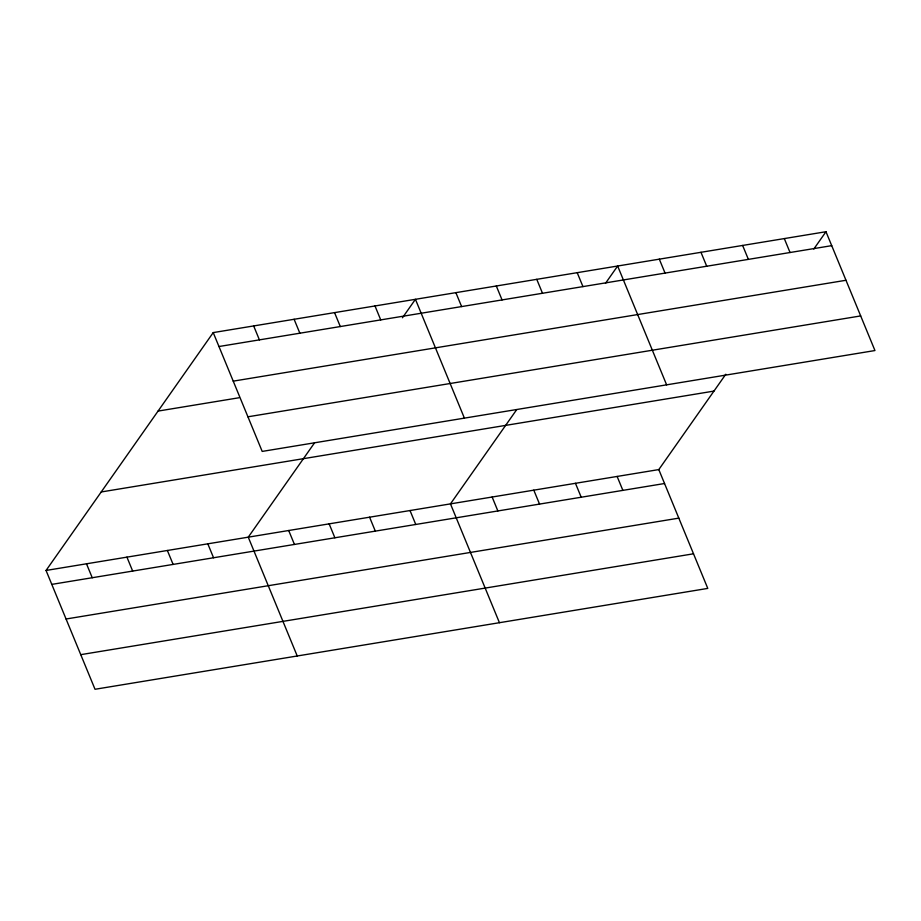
<?xml version="1.0" encoding="UTF-8"?>
<svg xmlns="http://www.w3.org/2000/svg" width="921" height="921" viewBox="0 0 921 921"><rect width="100%" height="100%" fill="white"/><g stroke="black" fill="none" stroke-linecap="round" stroke-linejoin="round"><path stroke-width="1.38" d="M725.806 374.237L658.803 469.583L707.777 588.404L95.024 689.276L46.05 570.456L213.223 332.596L825.976 231.724L874.95 350.544L262.197 451.417L213.223 332.596M314.475 442.943L248.256 537.173L297.23 655.994M402.454 317.78L415.429 299.302L464.403 418.122M516.681 409.661L450.461 503.879L499.435 622.7M605.477 283.334L617.646 266.019L666.62 384.84M813.807 249.038L825.976 231.724M218.968 346.526L831.721 245.654M233.232 381.144L845.985 280.272M158.055 411.088L238.942 397.768M247.933 416.799L860.686 315.926M101.218 491.964L713.971 391.091M46.05 570.456L658.803 469.583M51.795 584.386L664.536 483.513M66.059 619.004L678.812 518.132M80.76 654.658L693.501 553.797M784.312 238.585L790.045 252.515M742.637 245.447L748.382 259.377M700.973 252.296L706.718 266.238M659.309 259.158L665.054 273.088M577.202 272.674L582.947 286.604M536.759 279.339L542.504 293.269M617.128 476.445L622.872 490.375M496.315 285.994L502.06 299.924M575.464 483.306L581.209 497.236M455.872 292.648L461.617 306.578M533.8 490.168L539.545 504.098M492.136 497.018L497.87 510.959M374.997 305.968L380.73 319.898M334.553 312.622L340.298 326.552M410.018 510.533L415.762 524.475M294.11 319.276L299.855 333.206M369.586 517.199L375.319 531.129M253.666 325.942L259.411 339.872M329.142 523.853L334.887 537.783M288.699 530.508L294.444 544.438M207.812 543.827L213.557 557.758M167.369 550.482L173.113 564.412M126.937 557.136L132.67 571.078M86.493 563.802L92.238 577.732"/></g></svg>
